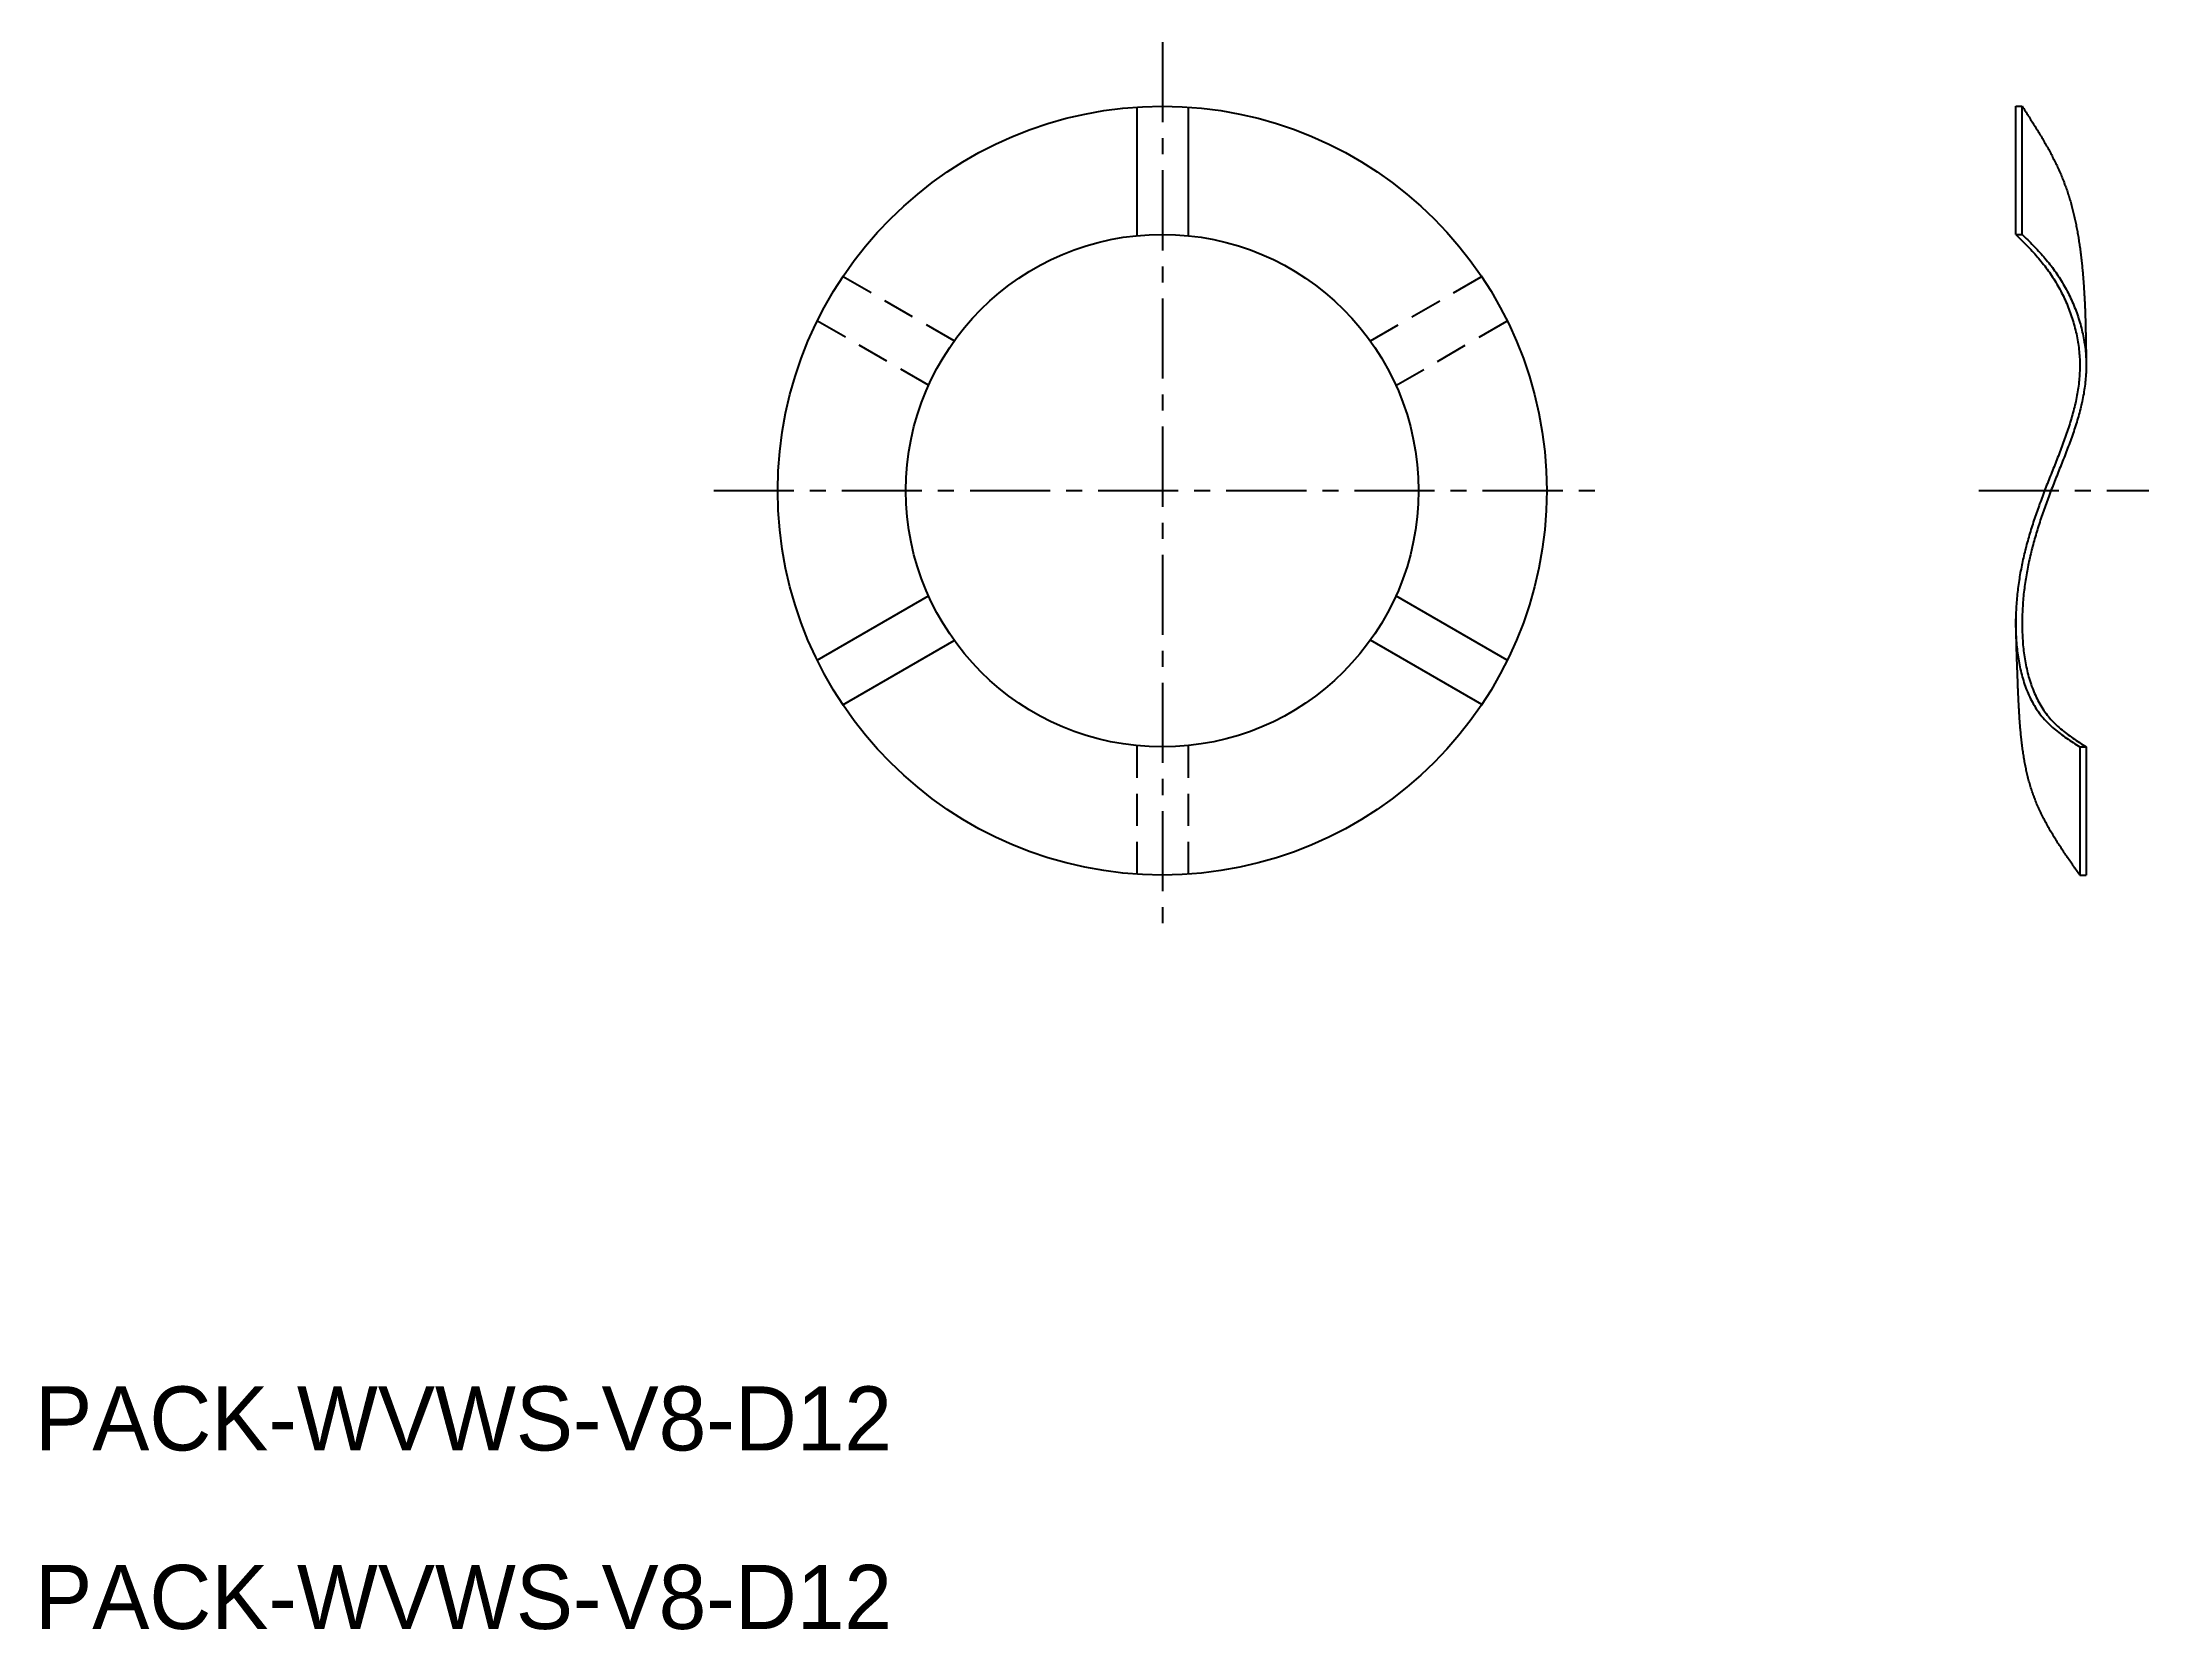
# Model space of a CAD drawing. Extents: x 73.8 to 106.7, y 15.7 to 40.5.
import ezdxf

# ---------------------------------------------------------------- set-up
doc = ezdxf.new("R2010")
doc.units = 0
doc.linetypes.add('CENTER', pattern=[2, 1.25, -0.25, 0.25, -0.25])
doc.linetypes.add('DASHED', pattern=[0.75, 0.5, -0.25])
doc.layers.get('0').update_dxf_attribs({"linetype": 'CONTINUOUS'})
doc.layers.add('CENTER', color=1, linetype='CENTER')

msp = doc.modelspace()

# ---------------------------------------------------------------- linework, layer by layer
at = {"color": 7, "linetype": 'CONTINUOUS'}
for p, q in [((90.867, 39.471), (90.867, 37.464)), ((91.667, 39.471), (91.667, 37.464)), ((104.585, 39.484), (104.685, 39.484)), ((104.585, 37.484), (104.585, 39.484)), ((104.685, 37.484), (104.685, 39.484)), ((104.585, 37.484), (104.685, 37.484)), ((85.88, 30.836), (87.618, 31.84)), ((96.649, 30.838), (94.912, 31.842)), ((86.28, 30.143), (88.018, 31.147)), ((96.25, 30.145), (94.512, 31.149)), ((105.585, 29.484), (105.585, 27.484)), ((105.585, 29.484), (105.685, 29.484)), ((105.685, 29.484), (105.685, 27.484)), ((105.585, 27.484), (105.685, 27.484))]:
    msp.add_line(p, q, dxfattribs=at)
at = {"color": 3, "linetype": 'DASHED'}
for p, q in [((88.018, 35.821), (86.28, 36.825)), ((94.512, 35.82), (96.25, 36.823)), ((87.618, 35.129), (85.88, 36.132)), ((94.912, 35.127), (96.649, 36.13)), ((90.867, 29.504), (90.867, 27.497)), ((91.667, 29.504), (91.667, 27.498))]:
    msp.add_line(p, q, dxfattribs=at)
at = {"color": 7}
for points in [[(104.685, 39.484, 0), (104.697, 39.465, 0), (104.709, 39.447, 0), (104.721, 39.428, 0), (104.733, 39.41, 0), (104.745, 39.391, 0), (104.756, 39.372, 0), (104.768, 39.353, 0), (104.78, 39.335, 0), (104.792, 39.316, 0), (104.804, 39.297, 0), (104.816, 39.279, 0), (104.828, 39.26, 0), (104.84, 39.241, 0), (104.852, 39.223, 0), (104.863, 39.204, 0), (104.875, 39.185, 0), (104.887, 39.166, 0), (104.898, 39.148, 0), (104.91, 39.129, 0), (104.922, 39.11, 0), (104.933, 39.091, 0), (104.945, 39.072, 0), (104.956, 39.053, 0), (104.967, 39.034, 0), (104.979, 39.016, 0), (104.99, 38.997, 0), (105.001, 38.978, 0), (105.012, 38.959, 0), (105.023, 38.94, 0), (105.035, 38.92, 0), (105.045, 38.901, 0), (105.056, 38.882, 0), (105.067, 38.863, 0), (105.078, 38.844, 0), (105.089, 38.825, 0), (105.099, 38.806, 0), (105.11, 38.786, 0), (105.12, 38.767, 0), (105.131, 38.748, 0), (105.141, 38.728, 0), (105.151, 38.709, 0), (105.161, 38.689, 0), (105.171, 38.67, 0), (105.181, 38.65, 0), (105.191, 38.631, 0), (105.2, 38.611, 0), (105.21, 38.592, 0), (105.22, 38.572, 0), (105.229, 38.552, 0), (105.238, 38.532, 0), (105.247, 38.512, 0), (105.256, 38.492, 0), (105.265, 38.473, 0), (105.274, 38.453, 0), (105.283, 38.433, 0), (105.292, 38.413, 0), (105.3, 38.392, 0), (105.308, 38.372, 0), (105.317, 38.352, 0), (105.325, 38.332, 0), (105.333, 38.311, 0), (105.34, 38.291, 0), (105.348, 38.27, 0), (105.356, 38.25, 0), (105.363, 38.229, 0), (105.37, 38.209, 0), (105.378, 38.188, 0), (105.385, 38.167, 0), (105.392, 38.147, 0), (105.398, 38.126, 0), (105.405, 38.105, 0), (105.412, 38.084, 0), (105.418, 38.063, 0), (105.425, 38.042, 0), (105.431, 38.021, 0), (105.437, 38, 0), (105.443, 37.979, 0), (105.449, 37.958, 0), (105.455, 37.937, 0), (105.461, 37.915, 0), (105.466, 37.894, 0), (105.472, 37.873, 0), (105.477, 37.852, 0), (105.482, 37.83, 0), (105.488, 37.809, 0), (105.493, 37.787, 0), (105.498, 37.766, 0), (105.503, 37.744, 0), (105.508, 37.723, 0), (105.512, 37.701, 0), (105.517, 37.68, 0), (105.521, 37.658, 0), (105.526, 37.636, 0), (105.53, 37.615, 0), (105.534, 37.593, 0), (105.539, 37.571, 0), (105.543, 37.55, 0), (105.547, 37.528, 0), (105.551, 37.506, 0), (105.554, 37.484, 0), (105.558, 37.462, 0), (105.562, 37.441, 0), (105.565, 37.419, 0), (105.569, 37.397, 0), (105.572, 37.375, 0), (105.576, 37.353, 0), (105.579, 37.331, 0), (105.582, 37.309, 0), (105.585, 37.287, 0), (105.588, 37.265, 0), (105.591, 37.243, 0), (105.594, 37.221, 0), (105.597, 37.199, 0), (105.6, 37.177, 0), (105.602, 37.155, 0), (105.605, 37.133, 0), (105.608, 37.111, 0), (105.61, 37.089, 0), (105.613, 37.067, 0), (105.615, 37.045, 0), (105.617, 37.023, 0), (105.62, 37.001, 0), (105.622, 36.979, 0), (105.624, 36.957, 0), (105.626, 36.934, 0), (105.628, 36.913, 0), (105.63, 36.89, 0), (105.632, 36.868, 0), (105.634, 36.846, 0), (105.636, 36.824, 0), (105.637, 36.802, 0), (105.639, 36.78, 0), (105.641, 36.758, 0), (105.642, 36.736, 0), (105.644, 36.714, 0), (105.646, 36.692, 0), (105.647, 36.67, 0), (105.648, 36.648, 0), (105.65, 36.626, 0), (105.651, 36.604, 0), (105.653, 36.582, 0), (105.654, 36.56, 0), (105.655, 36.538, 0), (105.656, 36.516, 0), (105.657, 36.494, 0), (105.659, 36.472, 0), (105.66, 36.45, 0), (105.661, 36.428, 0), (105.662, 36.406, 0), (105.663, 36.384, 0), (105.664, 36.362, 0), (105.665, 36.34, 0), (105.666, 36.318, 0), (105.666, 36.296, 0), (105.667, 36.274, 0), (105.668, 36.252, 0), (105.669, 36.23, 0), (105.67, 36.208, 0), (105.67, 36.186, 0), (105.671, 36.164, 0), (105.672, 36.142, 0), (105.672, 36.12, 0), (105.673, 36.098, 0), (105.674, 36.076, 0), (105.674, 36.054, 0), (105.675, 36.032, 0), (105.675, 36.01, 0), (105.676, 35.988, 0), (105.676, 35.966, 0), (105.677, 35.944, 0), (105.677, 35.922, 0), (105.678, 35.901, 0), (105.678, 35.879, 0), (105.679, 35.857, 0), (105.679, 35.835, 0), (105.68, 35.813, 0), (105.68, 35.791, 0), (105.68, 35.769, 0), (105.681, 35.747, 0), (105.681, 35.725, 0), (105.681, 35.703, 0), (105.682, 35.681, 0), (105.682, 35.659, 0), (105.682, 35.638, 0), (105.683, 35.616, 0), (105.683, 35.594, 0), (105.683, 35.572, 0), (105.684, 35.55, 0), (105.684, 35.528, 0), (105.684, 35.506, 0), (105.685, 35.484, 0)], [(104.585, 37.484, 0), (104.606, 37.463, 0), (104.628, 37.441, 0), (104.649, 37.42, 0), (104.671, 37.398, 0), (104.692, 37.377, 0), (104.713, 37.355, 0), (104.735, 37.333, 0), (104.756, 37.312, 0), (104.777, 37.29, 0), (104.798, 37.268, 0), (104.819, 37.246, 0), (104.84, 37.224, 0), (104.86, 37.201, 0), (104.881, 37.179, 0), (104.901, 37.156, 0), (104.921, 37.133, 0), (104.941, 37.11, 0), (104.961, 37.087, 0), (104.98, 37.063, 0), (104.999, 37.039, 0), (105.018, 37.016, 0), (105.037, 36.991, 0), (105.056, 36.967, 0), (105.074, 36.942, 0), (105.092, 36.917, 0), (105.11, 36.892, 0), (105.127, 36.867, 0), (105.144, 36.841, 0), (105.161, 36.815, 0), (105.178, 36.789, 0), (105.194, 36.763, 0), (105.21, 36.736, 0), (105.226, 36.709, 0), (105.242, 36.682, 0), (105.257, 36.655, 0), (105.272, 36.628, 0), (105.286, 36.6, 0), (105.301, 36.573, 0), (105.315, 36.545, 0), (105.328, 36.517, 0), (105.341, 36.489, 0), (105.354, 36.46, 0), (105.367, 36.432, 0), (105.38, 36.403, 0), (105.392, 36.374, 0), (105.403, 36.345, 0), (105.415, 36.316, 0), (105.426, 36.287, 0), (105.436, 36.258, 0), (105.447, 36.228, 0), (105.457, 36.199, 0), (105.466, 36.169, 0), (105.476, 36.14, 0), (105.485, 36.11, 0), (105.493, 36.08, 0), (105.501, 36.05, 0), (105.509, 36.02, 0), (105.517, 35.99, 0), (105.524, 35.96, 0), (105.531, 35.93, 0), (105.537, 35.9, 0), (105.543, 35.87, 0), (105.549, 35.839, 0), (105.554, 35.809, 0), (105.559, 35.779, 0), (105.563, 35.748, 0), (105.567, 35.718, 0), (105.571, 35.688, 0), (105.574, 35.657, 0), (105.577, 35.627, 0), (105.579, 35.597, 0), (105.581, 35.566, 0), (105.583, 35.536, 0), (105.584, 35.506, 0), (105.585, 35.476, 0), (105.585, 35.445, 0), (105.585, 35.415, 0), (105.585, 35.385, 0), (105.584, 35.355, 0), (105.582, 35.325, 0), (105.581, 35.295, 0), (105.579, 35.265, 0), (105.576, 35.235, 0), (105.573, 35.205, 0), (105.57, 35.175, 0), (105.567, 35.145, 0), (105.563, 35.115, 0), (105.559, 35.086, 0), (105.554, 35.056, 0), (105.55, 35.026, 0), (105.545, 34.997, 0), (105.539, 34.967, 0), (105.533, 34.937, 0), (105.527, 34.908, 0), (105.521, 34.878, 0), (105.515, 34.849, 0), (105.508, 34.819, 0), (105.501, 34.789, 0), (105.493, 34.76, 0), (105.486, 34.73, 0), (105.478, 34.701, 0), (105.47, 34.672, 0), (105.462, 34.642, 0), (105.453, 34.613, 0), (105.445, 34.584, 0), (105.436, 34.554, 0), (105.427, 34.525, 0), (105.417, 34.496, 0), (105.408, 34.467, 0), (105.398, 34.437, 0), (105.389, 34.408, 0), (105.379, 34.379, 0), (105.369, 34.35, 0), (105.358, 34.321, 0), (105.348, 34.291, 0), (105.337, 34.262, 0), (105.327, 34.233, 0), (105.316, 34.204, 0), (105.305, 34.175, 0), (105.294, 34.146, 0), (105.283, 34.117, 0), (105.272, 34.088, 0), (105.261, 34.059, 0), (105.25, 34.03, 0), (105.239, 34.001, 0), (105.227, 33.972, 0), (105.216, 33.943, 0), (105.205, 33.914, 0), (105.193, 33.886, 0), (105.182, 33.857, 0), (105.17, 33.828, 0), (105.159, 33.799, 0), (105.147, 33.77, 0), (105.136, 33.741, 0), (105.124, 33.712, 0), (105.113, 33.684, 0), (105.101, 33.655, 0), (105.09, 33.626, 0), (105.079, 33.597, 0), (105.067, 33.568, 0), (105.056, 33.539, 0), (105.045, 33.511, 0), (105.034, 33.482, 0), (105.023, 33.453, 0), (105.012, 33.424, 0), (105.001, 33.395, 0), (104.99, 33.367, 0), (104.979, 33.338, 0), (104.969, 33.309, 0), (104.958, 33.28, 0), (104.948, 33.252, 0), (104.938, 33.223, 0), (104.927, 33.194, 0), (104.917, 33.165, 0), (104.907, 33.136, 0), (104.897, 33.108, 0), (104.888, 33.079, 0), (104.878, 33.05, 0), (104.868, 33.021, 0), (104.859, 32.992, 0), (104.85, 32.963, 0), (104.84, 32.934, 0), (104.831, 32.905, 0), (104.822, 32.876, 0), (104.813, 32.847, 0), (104.805, 32.818, 0), (104.796, 32.789, 0), (104.788, 32.76, 0), (104.779, 32.731, 0), (104.771, 32.702, 0), (104.763, 32.673, 0), (104.755, 32.644, 0), (104.748, 32.614, 0), (104.74, 32.585, 0), (104.733, 32.556, 0), (104.725, 32.526, 0), (104.718, 32.497, 0), (104.711, 32.468, 0), (104.704, 32.438, 0), (104.698, 32.408, 0), (104.691, 32.379, 0), (104.685, 32.349, 0), (104.679, 32.32, 0), (104.673, 32.29, 0), (104.667, 32.26, 0), (104.661, 32.23, 0), (104.656, 32.2, 0), (104.651, 32.17, 0), (104.646, 32.14, 0), (104.641, 32.11, 0), (104.636, 32.08, 0), (104.631, 32.05, 0), (104.627, 32.02, 0), (104.623, 31.989, 0), (104.619, 31.959, 0), (104.615, 31.929, 0), (104.612, 31.898, 0), (104.608, 31.867, 0), (104.605, 31.837, 0), (104.602, 31.806, 0), (104.6, 31.775, 0), (104.597, 31.744, 0), (104.595, 31.713, 0), (104.593, 31.682, 0), (104.591, 31.651, 0), (104.589, 31.62, 0), (104.588, 31.589, 0), (104.586, 31.557, 0), (104.586, 31.526, 0), (104.585, 31.494, 0), (104.584, 31.463, 0), (104.584, 31.431, 0), (104.584, 31.399, 0), (104.584, 31.367, 0), (104.585, 31.335, 0), (104.585, 31.303, 0), (104.586, 31.271, 0), (104.588, 31.239, 0), (104.589, 31.207, 0), (104.591, 31.175, 0), (104.593, 31.143, 0), (104.596, 31.111, 0), (104.598, 31.079, 0), (104.601, 31.048, 0), (104.605, 31.016, 0), (104.608, 30.984, 0), (104.612, 30.952, 0), (104.616, 30.92, 0), (104.621, 30.889, 0), (104.626, 30.857, 0), (104.631, 30.826, 0), (104.637, 30.795, 0), (104.643, 30.764, 0), (104.649, 30.732, 0), (104.656, 30.702, 0), (104.663, 30.671, 0), (104.67, 30.64, 0), (104.678, 30.61, 0), (104.686, 30.58, 0), (104.695, 30.55, 0), (104.704, 30.52, 0), (104.713, 30.49, 0), (104.723, 30.461, 0), (104.733, 30.432, 0), (104.744, 30.403, 0), (104.755, 30.374, 0), (104.766, 30.346, 0), (104.778, 30.318, 0), (104.791, 30.29, 0), (104.804, 30.263, 0), (104.817, 30.235, 0), (104.831, 30.209, 0), (104.845, 30.182, 0), (104.859, 30.156, 0), (104.875, 30.13, 0), (104.89, 30.104, 0), (104.906, 30.079, 0), (104.923, 30.054, 0), (104.94, 30.03, 0), (104.958, 30.006, 0), (104.976, 29.982, 0), (104.994, 29.959, 0), (105.013, 29.936, 0), (105.033, 29.914, 0), (105.053, 29.892, 0), (105.074, 29.871, 0), (105.095, 29.85, 0), (105.117, 29.829, 0), (105.139, 29.809, 0), (105.161, 29.789, 0), (105.184, 29.769, 0), (105.207, 29.75, 0), (105.231, 29.731, 0), (105.255, 29.712, 0), (105.279, 29.694, 0), (105.303, 29.675, 0), (105.328, 29.657, 0), (105.353, 29.639, 0), (105.378, 29.622, 0), (105.404, 29.604, 0), (105.429, 29.587, 0), (105.455, 29.57, 0), (105.481, 29.552, 0), (105.507, 29.535, 0), (105.533, 29.518, 0), (105.559, 29.501, 0), (105.585, 29.484, 0)], [(104.685, 37.484, 0), (104.706, 37.463, 0), (104.728, 37.441, 0), (104.749, 37.42, 0), (104.771, 37.398, 0), (104.792, 37.377, 0), (104.813, 37.355, 0), (104.835, 37.333, 0), (104.856, 37.312, 0), (104.877, 37.29, 0), (104.898, 37.268, 0), (104.919, 37.246, 0), (104.94, 37.224, 0), (104.96, 37.201, 0), (104.981, 37.179, 0), (105.001, 37.156, 0), (105.021, 37.133, 0), (105.041, 37.11, 0), (105.061, 37.087, 0), (105.08, 37.063, 0), (105.099, 37.039, 0), (105.118, 37.016, 0), (105.137, 36.991, 0), (105.156, 36.967, 0), (105.174, 36.942, 0), (105.192, 36.917, 0), (105.21, 36.892, 0), (105.227, 36.867, 0), (105.244, 36.841, 0), (105.261, 36.815, 0), (105.278, 36.789, 0), (105.294, 36.763, 0), (105.31, 36.736, 0), (105.326, 36.709, 0), (105.342, 36.682, 0), (105.357, 36.655, 0), (105.372, 36.628, 0), (105.386, 36.6, 0), (105.401, 36.573, 0), (105.415, 36.545, 0), (105.428, 36.517, 0), (105.441, 36.489, 0), (105.454, 36.46, 0), (105.467, 36.432, 0), (105.48, 36.403, 0), (105.492, 36.374, 0), (105.503, 36.345, 0), (105.515, 36.316, 0), (105.526, 36.287, 0), (105.536, 36.258, 0), (105.547, 36.228, 0), (105.557, 36.199, 0), (105.566, 36.169, 0), (105.576, 36.14, 0), (105.585, 36.11, 0), (105.593, 36.08, 0), (105.601, 36.05, 0), (105.609, 36.02, 0), (105.617, 35.99, 0), (105.624, 35.96, 0), (105.631, 35.93, 0), (105.637, 35.9, 0), (105.643, 35.87, 0), (105.649, 35.839, 0), (105.654, 35.809, 0), (105.659, 35.779, 0), (105.663, 35.748, 0), (105.667, 35.718, 0), (105.671, 35.688, 0), (105.674, 35.657, 0), (105.677, 35.627, 0), (105.679, 35.597, 0), (105.681, 35.566, 0), (105.683, 35.536, 0), (105.684, 35.506, 0), (105.685, 35.476, 0), (105.685, 35.445, 0), (105.685, 35.415, 0), (105.685, 35.385, 0), (105.684, 35.355, 0), (105.682, 35.325, 0), (105.681, 35.295, 0), (105.679, 35.265, 0), (105.676, 35.235, 0), (105.673, 35.205, 0), (105.67, 35.175, 0), (105.667, 35.145, 0), (105.663, 35.115, 0), (105.659, 35.086, 0), (105.654, 35.056, 0), (105.65, 35.026, 0), (105.645, 34.997, 0), (105.639, 34.967, 0), (105.633, 34.937, 0), (105.627, 34.908, 0), (105.621, 34.878, 0), (105.615, 34.849, 0), (105.608, 34.819, 0), (105.601, 34.789, 0), (105.593, 34.76, 0), (105.586, 34.73, 0), (105.578, 34.701, 0), (105.57, 34.672, 0), (105.562, 34.642, 0), (105.553, 34.613, 0), (105.545, 34.584, 0), (105.536, 34.554, 0), (105.527, 34.525, 0), (105.517, 34.496, 0), (105.508, 34.467, 0), (105.498, 34.437, 0), (105.489, 34.408, 0), (105.479, 34.379, 0), (105.469, 34.35, 0), (105.458, 34.321, 0), (105.448, 34.291, 0), (105.437, 34.262, 0), (105.427, 34.233, 0), (105.416, 34.204, 0), (105.405, 34.175, 0), (105.394, 34.146, 0), (105.383, 34.117, 0), (105.372, 34.088, 0), (105.361, 34.059, 0), (105.35, 34.03, 0), (105.339, 34.001, 0), (105.327, 33.972, 0), (105.316, 33.943, 0), (105.305, 33.914, 0), (105.293, 33.886, 0), (105.282, 33.857, 0), (105.27, 33.828, 0), (105.259, 33.799, 0), (105.247, 33.77, 0), (105.236, 33.741, 0), (105.224, 33.712, 0), (105.213, 33.684, 0), (105.201, 33.655, 0), (105.19, 33.626, 0), (105.179, 33.597, 0), (105.167, 33.568, 0), (105.156, 33.539, 0), (105.145, 33.511, 0), (105.134, 33.482, 0), (105.123, 33.453, 0), (105.112, 33.424, 0), (105.101, 33.395, 0), (105.09, 33.367, 0), (105.079, 33.338, 0), (105.069, 33.309, 0), (105.058, 33.28, 0), (105.048, 33.252, 0), (105.038, 33.223, 0), (105.027, 33.194, 0), (105.017, 33.165, 0), (105.007, 33.136, 0), (104.997, 33.108, 0), (104.988, 33.079, 0), (104.978, 33.05, 0), (104.968, 33.021, 0), (104.959, 32.992, 0), (104.95, 32.963, 0), (104.94, 32.934, 0), (104.931, 32.905, 0), (104.922, 32.876, 0), (104.913, 32.847, 0), (104.905, 32.818, 0), (104.896, 32.789, 0), (104.888, 32.76, 0), (104.879, 32.731, 0), (104.871, 32.702, 0), (104.863, 32.673, 0), (104.855, 32.644, 0), (104.848, 32.614, 0), (104.84, 32.585, 0), (104.833, 32.556, 0), (104.825, 32.526, 0), (104.818, 32.497, 0), (104.811, 32.468, 0), (104.804, 32.438, 0), (104.798, 32.408, 0), (104.791, 32.379, 0), (104.785, 32.349, 0), (104.779, 32.32, 0), (104.773, 32.29, 0), (104.767, 32.26, 0), (104.761, 32.23, 0), (104.756, 32.2, 0), (104.751, 32.17, 0), (104.746, 32.14, 0), (104.741, 32.11, 0), (104.736, 32.08, 0), (104.731, 32.05, 0), (104.727, 32.02, 0), (104.723, 31.989, 0), (104.719, 31.959, 0), (104.715, 31.929, 0), (104.712, 31.898, 0), (104.708, 31.867, 0), (104.705, 31.837, 0), (104.702, 31.806, 0), (104.7, 31.775, 0), (104.697, 31.744, 0), (104.695, 31.713, 0), (104.693, 31.682, 0), (104.691, 31.651, 0), (104.689, 31.62, 0), (104.688, 31.589, 0), (104.686, 31.557, 0), (104.686, 31.526, 0), (104.685, 31.494, 0), (104.684, 31.463, 0), (104.684, 31.431, 0), (104.684, 31.399, 0), (104.684, 31.367, 0), (104.685, 31.335, 0), (104.685, 31.303, 0), (104.686, 31.271, 0), (104.688, 31.239, 0), (104.689, 31.207, 0), (104.691, 31.175, 0), (104.693, 31.143, 0), (104.696, 31.111, 0), (104.698, 31.079, 0), (104.701, 31.048, 0), (104.705, 31.016, 0), (104.708, 30.984, 0), (104.712, 30.952, 0), (104.716, 30.92, 0), (104.721, 30.889, 0), (104.726, 30.857, 0), (104.731, 30.826, 0), (104.737, 30.795, 0), (104.743, 30.764, 0), (104.749, 30.732, 0), (104.756, 30.702, 0), (104.763, 30.671, 0), (104.77, 30.64, 0), (104.778, 30.61, 0), (104.786, 30.58, 0), (104.795, 30.55, 0), (104.804, 30.52, 0), (104.813, 30.49, 0), (104.823, 30.461, 0), (104.833, 30.432, 0), (104.844, 30.403, 0), (104.855, 30.374, 0), (104.866, 30.346, 0), (104.878, 30.318, 0), (104.891, 30.29, 0), (104.904, 30.263, 0), (104.917, 30.235, 0), (104.931, 30.209, 0), (104.945, 30.182, 0), (104.959, 30.156, 0), (104.975, 30.13, 0), (104.99, 30.104, 0), (105.006, 30.079, 0), (105.023, 30.054, 0), (105.04, 30.03, 0), (105.058, 30.006, 0), (105.076, 29.982, 0), (105.094, 29.959, 0), (105.113, 29.936, 0), (105.133, 29.914, 0), (105.153, 29.892, 0), (105.174, 29.871, 0), (105.195, 29.85, 0), (105.217, 29.829, 0), (105.239, 29.809, 0), (105.261, 29.789, 0), (105.284, 29.769, 0), (105.307, 29.75, 0), (105.331, 29.731, 0), (105.355, 29.712, 0), (105.379, 29.694, 0), (105.403, 29.675, 0), (105.428, 29.657, 0), (105.453, 29.639, 0), (105.478, 29.622, 0), (105.504, 29.604, 0), (105.529, 29.587, 0), (105.555, 29.57, 0), (105.581, 29.552, 0), (105.607, 29.535, 0), (105.633, 29.518, 0), (105.659, 29.501, 0), (105.685, 29.484, 0)], [(105.585, 27.484, 0), (105.572, 27.503, 0), (105.559, 27.521, 0), (105.546, 27.539, 0), (105.533, 27.558, 0), (105.52, 27.576, 0), (105.507, 27.594, 0), (105.494, 27.613, 0), (105.482, 27.631, 0), (105.469, 27.649, 0), (105.456, 27.668, 0), (105.443, 27.686, 0), (105.43, 27.705, 0), (105.418, 27.723, 0), (105.405, 27.742, 0), (105.392, 27.76, 0), (105.38, 27.779, 0), (105.367, 27.797, 0), (105.355, 27.816, 0), (105.342, 27.834, 0), (105.33, 27.853, 0), (105.317, 27.871, 0), (105.305, 27.89, 0), (105.293, 27.909, 0), (105.281, 27.927, 0), (105.268, 27.946, 0), (105.256, 27.965, 0), (105.244, 27.983, 0), (105.232, 28.002, 0), (105.221, 28.021, 0), (105.209, 28.04, 0), (105.197, 28.058, 0), (105.185, 28.077, 0), (105.174, 28.096, 0), (105.162, 28.115, 0), (105.151, 28.134, 0), (105.14, 28.153, 0), (105.129, 28.172, 0), (105.118, 28.191, 0), (105.107, 28.21, 0), (105.096, 28.229, 0), (105.085, 28.248, 0), (105.074, 28.268, 0), (105.064, 28.287, 0), (105.053, 28.306, 0), (105.043, 28.326, 0), (105.033, 28.345, 0), (105.022, 28.364, 0), (105.012, 28.384, 0), (105.003, 28.403, 0), (104.993, 28.423, 0), (104.983, 28.443, 0), (104.974, 28.462, 0), (104.964, 28.482, 0), (104.955, 28.502, 0), (104.946, 28.522, 0), (104.937, 28.541, 0), (104.928, 28.561, 0), (104.92, 28.581, 0), (104.911, 28.602, 0), (104.903, 28.622, 0), (104.895, 28.642, 0), (104.887, 28.662, 0), (104.879, 28.682, 0), (104.871, 28.703, 0), (104.864, 28.723, 0), (104.856, 28.744, 0), (104.849, 28.764, 0), (104.842, 28.785, 0), (104.835, 28.805, 0), (104.829, 28.826, 0), (104.822, 28.847, 0), (104.816, 28.868, 0), (104.809, 28.889, 0), (104.803, 28.91, 0), (104.797, 28.931, 0), (104.791, 28.952, 0), (104.786, 28.973, 0), (104.78, 28.994, 0), (104.775, 29.015, 0), (104.769, 29.036, 0), (104.764, 29.058, 0), (104.759, 29.079, 0), (104.754, 29.101, 0), (104.75, 29.122, 0), (104.745, 29.143, 0), (104.741, 29.165, 0), (104.736, 29.186, 0), (104.732, 29.208, 0), (104.728, 29.23, 0), (104.724, 29.251, 0), (104.72, 29.273, 0), (104.716, 29.295, 0), (104.712, 29.317, 0), (104.709, 29.338, 0), (104.705, 29.36, 0), (104.702, 29.382, 0), (104.699, 29.404, 0), (104.695, 29.426, 0), (104.692, 29.448, 0), (104.689, 29.47, 0), (104.686, 29.492, 0), (104.684, 29.514, 0), (104.681, 29.536, 0), (104.678, 29.558, 0), (104.676, 29.581, 0), (104.673, 29.603, 0), (104.671, 29.625, 0), (104.669, 29.647, 0), (104.666, 29.669, 0), (104.664, 29.691, 0), (104.662, 29.714, 0), (104.66, 29.736, 0), (104.658, 29.758, 0), (104.656, 29.78, 0), (104.654, 29.803, 0), (104.652, 29.825, 0), (104.651, 29.847, 0), (104.649, 29.87, 0), (104.647, 29.892, 0), (104.646, 29.914, 0), (104.644, 29.937, 0), (104.643, 29.959, 0), (104.641, 29.981, 0), (104.64, 30.004, 0), (104.639, 30.026, 0), (104.637, 30.048, 0), (104.636, 30.071, 0), (104.635, 30.093, 0), (104.634, 30.115, 0), (104.633, 30.138, 0), (104.631, 30.16, 0), (104.63, 30.182, 0), (104.629, 30.205, 0), (104.628, 30.227, 0), (104.627, 30.249, 0), (104.626, 30.271, 0), (104.625, 30.294, 0), (104.624, 30.316, 0), (104.623, 30.338, 0), (104.622, 30.36, 0), (104.621, 30.383, 0), (104.62, 30.405, 0), (104.619, 30.427, 0), (104.618, 30.449, 0), (104.617, 30.471, 0), (104.617, 30.494, 0), (104.616, 30.516, 0), (104.615, 30.538, 0), (104.614, 30.56, 0), (104.613, 30.582, 0), (104.612, 30.604, 0), (104.611, 30.627, 0), (104.611, 30.649, 0), (104.61, 30.671, 0), (104.609, 30.693, 0), (104.608, 30.715, 0), (104.607, 30.737, 0), (104.607, 30.759, 0), (104.606, 30.781, 0), (104.605, 30.803, 0), (104.604, 30.825, 0), (104.604, 30.847, 0), (104.603, 30.869, 0), (104.602, 30.891, 0), (104.602, 30.913, 0), (104.601, 30.935, 0), (104.6, 30.957, 0), (104.599, 30.979, 0), (104.599, 31.001, 0), (104.598, 31.023, 0), (104.597, 31.045, 0), (104.597, 31.067, 0), (104.596, 31.089, 0), (104.595, 31.111, 0), (104.595, 31.133, 0), (104.594, 31.155, 0), (104.593, 31.177, 0), (104.593, 31.199, 0), (104.592, 31.221, 0), (104.591, 31.243, 0), (104.591, 31.265, 0), (104.59, 31.287, 0), (104.59, 31.309, 0), (104.589, 31.331, 0), (104.588, 31.352, 0), (104.588, 31.374, 0), (104.587, 31.396, 0), (104.586, 31.418, 0), (104.586, 31.44, 0), (104.585, 31.462, 0), (104.585, 31.484, 0)]]:
    msp.add_polyline3d(points, dxfattribs=at)
at = {"color": 7, "linetype": 'CONTINUOUS'}
for radius in [6, 4]:
    msp.add_circle((91.264, 33.484), radius, dxfattribs=at)
at = {"layer": 'CENTER', "color": 1, "linetype": 'CENTER'}
for p, q in [((91.267, 40.484), (91.267, 26.484)), ((84.264, 33.484), (98.264, 33.484)), ((104.009, 33.484), (106.662, 33.484))]:
    msp.add_line(p, q, dxfattribs=at)

# ---------------------------------------------------------------- texts
at = {"color": 7, "linetype": 'CONTINUOUS'}
for p in [(73.673, 18.504), (73.673, 15.718)]:
    msp.add_text('PACK-WVWS-V8-D12', height=1, dxfattribs=at).set_placement(p)

doc.saveas('drawing.dxf')
